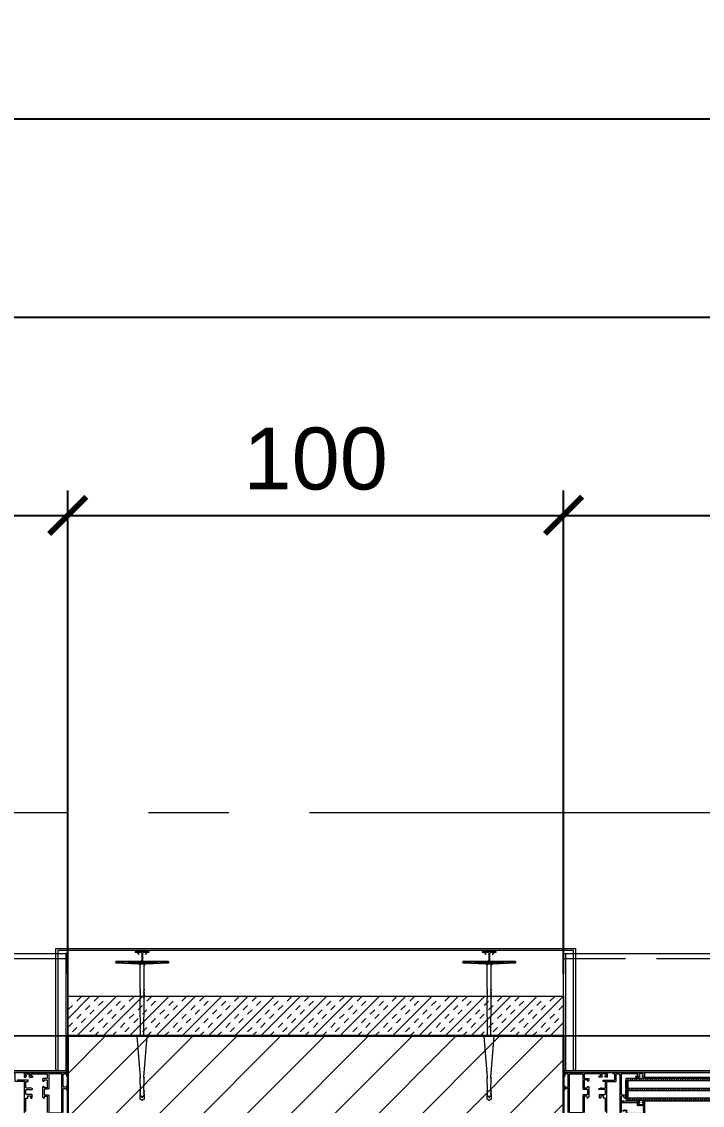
# Model space of a CAD drawing. Header units: feet. Extents: x 92587 to 97987, y -55119 to -48334.
# Drawn here: x 96334.8 to 96472.1, y -52071.4 to -51852.8 of the extents above; entities that cross this region are included whole.
import ezdxf

# ---------------------------------------------------------------- set-up
doc = ezdxf.new("R2010")
doc.units = ezdxf.units.FT
doc.header["$LTSCALE"] = 50
doc.header["$MEASUREMENT"] = 0
for name, pattern in [('AUSGEZOGEN', [0]), ('AXES', [2, 1.25, -0.25, 0.25, -0.25]), ('CACHE', [0.375, 0.25, -0.125]), ('CORNER', [20, 0, -20])]:
    doc.linetypes.add(name, pattern=pattern)
doc.layers.get('0').update_dxf_attribs({"color": 8})
for name, color, linetype in [('AXES', 10, 'AXES'), ('BORD', 5, 'Continuous'), ('COTE 50ème', 1, 'Continuous')]:
    doc.layers.add(name, color=color, linetype=linetype)
for name, color, linetype, lineweight in [('BETON CACHE', 4, 'CACHE', 5), ('CONSOLE ISOL.', 214, 'Continuous', 15), ('ISOLATION', 252, 'Continuous', 0), ('MACONNERIE COUPE', 7, 'Continuous', 30), ('MACONNERIE HACHURE', 253, 'Continuous', 13), ('WD_Corner', 154, 'Continuous', 5), ('WD_Dowel', 154, 'Continuous', 5), ('WD_Text_Legende', 154, 'AUSGEZOGEN', 5), ('WINDOWS', 21, 'Continuous', 5)]:
    doc.layers.add(name, color=color, linetype=linetype, lineweight=lineweight)
doc.layers.add('WD_Assist1', color=6, linetype='CORNER', lineweight=0, plot=False)
doc.styles.add('RS_TXT_50', font='arial.ttf', dxfattribs={"height": 12.5})
doc.dimstyles.new('RS_50CM_LINEAIRE', dxfattribs={"dimscale": 5, "dimtxt": 12.5, "dimasz": 1.5, "dimexe": 1, "dimexo": 2.5, "dimgap": 1, "dimtad": 1, "dimdec": 1, "dimrnd": 0.5, "dimdsep": 46, "dimtxsty": 'RS_TXT_50', "dimblk1": 'ARCHTICK', "dimblk2": 'ARCHTICK', "dimsah": 1, "dimcen": 2.5, "dimdle": 1, "dimclrt": 4, "dimadec": 0, "dimazin": 2, "dimtfac": 1, "dimtdec": 1, "dimtix": 1, "dimtmove": 2, "dimatfit": 3, "dimfxl": 1, "dimtolj": 1, "dimtzin": 0, "dimarcsym": 0})

# ---------------------------------------------------------------- blocks, each defined once
blk = doc.blocks.new('A$C1cd8c289')
at = {"layer": 'AXES', "lineweight": 5, "ltscale": 1.3}
blk.add_line((3195, -1150), (-1985, -1150), dxfattribs=at)
blk = doc.blocks.new('DRITARE POS 2')
at = {"layer": 'WINDOWS'}
h = blk.add_hatch(dxfattribs=at)
h.set_pattern_fill('ANSI31', color=140, scale=2.5, angle=450)
h.set_pattern_definition([(135, (-46708.9128, -43852.52553), (-0.2209708691, -0.2209708691), [])])
h.paths.add_polyline_path([(-8.71, -100.09), (-8.71, -167.42), (-8.31, -167.42), (-8.31, -100.09)])
h.paths.add_polyline_path([(-6.71, -100.09), (-6.71, -167.42), (-6.31, -167.42), (-6.31, -100.09)])
h.paths.add_polyline_path([(-4.71, -100.09), (-4.71, -167.42), (-4.31, -167.42), (-4.31, -100.09)])
at = {"layer": 'WINDOWS', "transparency": 33554559}
h = blk.add_hatch(dxfattribs=at)
h.set_pattern_fill('ANSI31', color=140, angle=450)
h.set_pattern_definition([(135, (-46708.90849, -43869.52553), (-0.08838834765, -0.08838834765), [])])
h.paths.add_polyline_path([(-6.71, -167.42), (-8.31, -167.42), (-8.31, -167.02), (-6.71, -167.02)])
h.paths.add_polyline_path([(-4.71, -167.42), (-6.31, -167.42), (-6.31, -167.02), (-4.71, -167.02)])
h.paths.add_polyline_path([(-6.71, -100.49), (-8.31, -100.49), (-8.31, -100.09), (-6.71, -100.09)])
h.paths.add_polyline_path([(-4.71, -100.49), (-6.31, -100.49), (-6.31, -100.09), (-4.71, -100.09)])
h = blk.add_hatch(dxfattribs=at)
h.set_pattern_fill('ANSI31', color=256, angle=450)
h.set_pattern_definition([(135, (-46708.71279, -43862.46996), (-0.08838834765, -0.08838834765), [])])
h.paths.add_polyline_path([(-1.72, -167.05, -0.414214), (-1.81, -167.14), (-2.28, -167.14, 0.414214), (-2.37, -167.23), (-2.37, -167.97, 1.835735), (-2.15, -167.82), (-2.15, -167.36), (-1.74, -167.36), (-1.5, -167.42), (-1.5, -163.74, 0.414214), (-1.55, -163.69), (-4.06, -163.69, 0.414214), (-4.12, -163.74), (-4.12, -163.95, 0.250765), (-4.09, -163.99), (-3.92, -164.12, 0.599022), (-3.84, -164.08), (-3.84, -163.95), (-3.46, -163.95), (-3.46, -164.81), (-3.84, -164.81), (-3.84, -164.67, 0.649779), (-3.93, -164.63), (-4.1, -164.76, 0.212283), (-4.12, -164.81), (-4.12, -165.01, 0.414214), (-4.06, -165.07), (-4.02, -165.07), (-4.02, -167.81), (-4.15, -167.81, 0.603122), (-4.23, -167.96), (-3.99, -168.31, 0.737396), (-3.82, -168.26), (-3.82, -165.07), (-3.31, -165.07, 0.414214), (-3.22, -164.97), (-3.22, -163.91), (-1.81, -163.91, -0.414214), (-1.72, -164)])
at = {"layer": 'WINDOWS', "color": 165, "linetype": 'CACHE'}
blk.add_line((-32.9, -180), (-32.9, 0), dxfattribs=at)
at = {"layer": 'WINDOWS'}
for p, q in [((-9.9, -8.75), (-9.9, -10.08)), ((-9.89, -163.72), (-9.89, -103.78)), ((-9, -163.74), (-9, -103.78)), ((-4.11, -103.78), (-4.12, -163.74)), ((-9.9, -171.27), (-9.9, -169.89))]:
    blk.add_line(p, q, dxfattribs=at)
at = {"layer": 'WINDOWS', "color": 165}
for points in [[(-9.9, 0), (-9.9, -180), (-33.9, -180), (-33.9, 0)], [(-9.9, 0), (-33.9, 0), (-33.9, -0.4), (-10.3, -0.4)], [(-10.3, -179.6), (-10.3, -0.4), (-9.9, 0), (-9.9, -180)], [(-9.9, -180), (-33.9, -180), (-33.9, -179.6), (-10.3, -179.6)]]:
    blk.add_lwpolyline(points, close=True, dxfattribs=at)
at = {"layer": 'WINDOWS'}
for points in [[(-1.87, -0.93), (-6.57, -0.93, -0.414214), (-6.67, -0.84), (-6.67, -0.37, -0.414214), (-6.57, -0.28), (-6.44, -0.28, 0.511918), (-6.39, -0.21), (-6.45, -0.04, 0.322823), (-6.5, 0), (-7.12, 0, 0.322823), (-7.17, -0.04), (-7.23, -0.21, 0.511918), (-7.17, -0.28), (-7.04, -0.28, -0.414214), (-6.95, -0.37), (-6.95, -0.84, -0.414214), (-7.04, -0.93), (-9.52, -0.93, -0.414214), (-9.62, -0.84), (-9.62, -0.37, -0.414214), (-9.52, -0.28), (-9.21, -0.28, 0.511918), (-9.15, -0.21), (-9.21, -0.04, 0.322823), (-9.26, 0), (-9.84, 0, 0.414214), (-9.9, -0.06), (-9.9, -8.75, 0.414214), (-9.84, -8.81), (-9.06, -8.81, 0.414214), (-9, -8.75), (-9, -8.51, 0.250765), (-9.03, -8.47), (-9.19, -8.35, 0.599022), (-9.28, -8.4), (-9.28, -8.51, -0.414214), (-9.34, -8.57), (-9.6, -8.57, -0.414214), (-9.65, -8.51), (-9.65, -7.73, -0.414214), (-9.6, -7.67), (-9.34, -7.67, -0.414214), (-9.28, -7.73), (-9.28, -7.8, 0.599022), (-9.19, -7.85), (-9.03, -7.74, 0.250765), (-9, -7.69), (-9, -7.16, 1), (-9.21, -7.16), (-9.21, -7.37, -0.414214), (-9.26, -7.43), (-9.56, -7.43, -0.414214), (-9.62, -7.37), (-9.62, -4.2, -0.414214), (-9.56, -4.14), (-8.83, -4.14, -0.414214), (-8.74, -4.24), (-8.74, -4.89, 0.414214), (-8.55, -5.08), (-8.3, -5.08, 0.198912), (-8.26, -5.06), (-8.2, -5, 0.198912), (-8.18, -4.96), (-8.18, -4.85, 0.414214), (-8.24, -4.8), (-8.4, -4.8, -0.414214), (-8.46, -4.74), (-8.46, -4.24, -0.414214), (-8.37, -4.14), (-6.91, -4.14, -0.414214), (-6.82, -4.24), (-6.82, -4.74, -0.414214), (-6.87, -4.8), (-7.04, -4.8, 0.414214), (-7.1, -4.85), (-7.1, -4.96, 0.198912), (-7.08, -5), (-7.02, -5.06, 0.198912), (-6.98, -5.08), (-4.97, -5.08, 0.198912), (-4.93, -5.06), (-4.78, -4.91, 0.198912), (-4.76, -4.87), (-4.76, -4.8, 0.414214), (-4.82, -4.74), (-5.01, -4.74, -0.340481), (-5.14, -4.65), (-5.14, -4.24, -0.414214), (-5.04, -4.14), (-1.87, -4.14, -0.414214)], [(-2.02, -8.44), (-4.71, -8.44, -0.414214), (-4.76, -8.38), (-4.76, -8.12, 0.414214), (-4.82, -8.06), (-5.17, -8.06, -0.414214), (-5.23, -8.01), (-5.23, -7.56, -0.414214), (-5.17, -7.5), (-4.82, -7.5, 0.414214), (-4.76, -7.45), (-4.76, -7.32, 0.414214), (-4.86, -7.22), (-5.42, -7.22, 0.414214), (-5.51, -7.32), (-5.51, -8.34, -0.414214), (-5.6, -8.44), (-6.39, -8.44, -0.414214), (-6.48, -8.34), (-6.48, -7.22, 0.809546), (-6.66, -7.19), (-6.85, -7.61, 0.543142), (-6.8, -7.69, -0.414214), (-6.74, -7.75), (-6.74, -8.34, -0.414214), (-6.84, -8.44), (-8.07, -8.44, -0.414214), (-8.12, -8.38), (-8.12, -8.03, 0.414214), (-8.18, -7.97), (-8.35, -7.97, 0.414214), (-8.4, -8.03), (-8.4, -10.25, -0.414214)], [(-2.02, -171.56), (-4.71, -171.56, 0.414214), (-4.76, -171.62), (-4.76, -171.88, -0.414214), (-4.82, -171.94), (-5.17, -171.94, 0.414214), (-5.23, -171.99), (-5.23, -172.44, 0.414214), (-5.17, -172.5), (-4.82, -172.5, -0.414214), (-4.76, -172.55), (-4.76, -172.68, -0.414214), (-4.86, -172.78), (-5.42, -172.78, -0.414214), (-5.51, -172.68), (-5.51, -171.66, 0.414214), (-5.6, -171.56), (-6.39, -171.56, 0.414214), (-6.48, -171.66), (-6.48, -172.78, -0.809546), (-6.66, -172.81), (-6.85, -172.39, -0.543142), (-6.8, -172.31, 0.414214), (-6.74, -172.25), (-6.74, -171.66, 0.414214), (-6.84, -171.56), (-8.07, -171.56, 0.414214), (-8.12, -171.62), (-8.12, -171.97, -0.414214), (-8.18, -172.03), (-8.35, -172.03, -0.414214), (-8.4, -171.97), (-8.4, -169.75, 0.414214), (-8.5, -169.66), (-9.56, -169.66, 0.414214), (-9.62, -169.71), (-9.62, -169.92, -0.414214), (-9.67, -169.98), (-9.84, -169.98, -0.414214), (-9.9, -169.92), (-9.9, -163.74, -0.414214), (-9.84, -163.69), (-9.06, -163.69, -0.414214), (-9, -163.74), (-9, -163.95, -0.250765), (-9.03, -163.99), (-9.19, -164.12, -0.599022), (-9.28, -164.08), (-9.28, -163.98, 0.414214), (-9.34, -163.93), (-9.6, -163.93, 0.414214), (-9.65, -163.98), (-9.65, -164.77, 0.414214), (-9.6, -164.82), (-9.34, -164.82, 0.414214), (-9.28, -164.77), (-9.28, -164.67, -0.599022), (-9.19, -164.63), (-9.03, -164.76, -0.250765), (-9, -164.81), (-9, -165.38, -0.414214), (-9.06, -165.44), (-9.15, -165.44, -0.414214), (-9.21, -165.38), (-9.21, -165.12, 0.414214), (-9.26, -165.07), (-9.56, -165.07, 0.414214), (-9.62, -165.12), (-9.62, -168.3, 0.414214), (-9.56, -168.35), (-5.47, -168.35, 0.414214), (-5.42, -168.3), (-5.42, -167.47, -0.414214), (-5.36, -167.42), (-4.97, -167.42, -0.198912), (-4.93, -167.44), (-4.78, -167.59, -0.198912), (-4.76, -167.63), (-4.76, -167.7, -0.414214), (-4.82, -167.75), (-5.04, -167.75, 0.414214), (-5.14, -167.85), (-5.14, -168.26, 0.414214), (-5.04, -168.35), (-1.87, -168.35, 0.414214)], [(-3.22, -164.97, -0.414214), (-3.31, -165.07), (-3.76, -165.07, 0.414214), (-3.82, -165.12), (-3.82, -168.26, -0.737396), (-3.99, -168.31), (-4.23, -167.96, -0.603122), (-4.15, -167.81), (-4.08, -167.81, 0.414214), (-4.02, -167.75), (-4.02, -165.07), (-4.06, -165.07, -0.414214), (-4.12, -165.01), (-4.12, -164.81, -0.250765), (-4.09, -164.76), (-3.92, -164.63, -0.599022), (-3.84, -164.67), (-3.84, -164.75, 0.414214), (-3.78, -164.81), (-3.52, -164.81, 0.414214), (-3.46, -164.75), (-3.46, -164, 0.414214), (-3.52, -163.95), (-3.78, -163.95, 0.414214), (-3.84, -164), (-3.84, -164.08, -0.599022), (-3.92, -164.12), (-4.09, -163.99, -0.250765), (-4.12, -163.95), (-4.12, -163.74, -0.414214), (-4.06, -163.69), (-1.55, -163.69, -0.414214)], [(-1.87, -179.07), (-6.57, -179.07, 0.414214), (-6.67, -179.16), (-6.67, -179.63, 0.414214), (-6.57, -179.72), (-6.44, -179.72, -0.511918), (-6.39, -179.79), (-6.45, -179.96, -0.322823), (-6.5, -180), (-7.12, -180, -0.322823), (-7.17, -179.96), (-7.23, -179.79, -0.511918), (-7.17, -179.72), (-7.04, -179.72, 0.414214), (-6.95, -179.63), (-6.95, -179.16, 0.414214), (-7.04, -179.07), (-9.52, -179.07, 0.414214), (-9.62, -179.16), (-9.62, -179.63, 0.414214), (-9.52, -179.72), (-9.21, -179.72, -0.511918), (-9.15, -179.79), (-9.21, -179.96, -0.322823), (-9.26, -180), (-9.84, -180, -0.414214), (-9.9, -179.94), (-9.9, -171.25, -0.414214), (-9.84, -171.19), (-9.06, -171.19, -0.414214), (-9, -171.25), (-9, -171.49, -0.250765), (-9.03, -171.53), (-9.19, -171.65, -0.599022), (-9.28, -171.6), (-9.28, -171.49, 0.414214), (-9.34, -171.43), (-9.6, -171.43, 0.414214), (-9.65, -171.49), (-9.65, -172.27, 0.414214), (-9.6, -172.33), (-9.34, -172.33, 0.414214), (-9.28, -172.27), (-9.28, -172.2, -0.599022), (-9.19, -172.15), (-9.03, -172.26, -0.250765), (-9, -172.31), (-9, -172.84, -1), (-9.21, -172.84), (-9.21, -172.63, 0.414214), (-9.26, -172.57), (-9.56, -172.57, 0.414214), (-9.62, -172.63), (-9.62, -175.8, 0.414214), (-9.56, -175.86), (-8.83, -175.86, 0.414214), (-8.74, -175.76), (-8.74, -175.11, -0.414214), (-8.55, -174.92), (-8.3, -174.92, -0.198912), (-8.26, -174.94), (-8.2, -175, -0.198912), (-8.18, -175.04), (-8.18, -175.15, -0.414214), (-8.24, -175.2), (-8.4, -175.2, 0.414214), (-8.46, -175.26), (-8.46, -175.76, 0.414214), (-8.37, -175.86), (-6.91, -175.86, 0.414214), (-6.82, -175.76), (-6.82, -175.26, 0.414214), (-6.87, -175.2), (-7.04, -175.2, -0.414214), (-7.1, -175.15), (-7.1, -175.04, -0.198912), (-7.08, -175), (-7.02, -174.94, -0.198912), (-6.98, -174.92), (-4.97, -174.92, -0.198912), (-4.93, -174.94), (-4.78, -175.09, -0.198912), (-4.76, -175.13), (-4.76, -175.2, -0.414214), (-4.82, -175.26), (-5.01, -175.26, 0.340481), (-5.14, -175.35), (-5.14, -175.76, 0.414214), (-5.04, -175.86), (-1.87, -175.86, 0.414214)]]:
    blk.add_lwpolyline(points, format="xyb", dxfattribs=at)
for points in [[(-9.9, -180), (-9.9, 0), (0, 0), (0, -180)], [(-1.78, -1.27), (-1.83, -1.21), (-9.56, -1.21), (-9.62, -1.27), (-9.62, -3.81), (-9.56, -3.86), (-6.63, -3.86), (-6.54, -3.96), (-6.54, -4.7), (-6.44, -4.8), (-5.51, -4.8), (-5.42, -4.7), (-5.42, -3.96), (-5.32, -3.86), (-1.83, -3.86), (-1.78, -3.81)], [(-1.78, -178.73), (-1.83, -178.79), (-9.56, -178.79), (-9.62, -178.73), (-9.62, -176.19), (-9.56, -176.14), (-6.63, -176.14), (-6.54, -176.04), (-6.54, -175.3), (-6.44, -175.2), (-5.51, -175.2), (-5.42, -175.3), (-5.42, -176.04), (-5.32, -176.14), (-1.83, -176.14), (-1.78, -176.19)]]:
    blk.add_lwpolyline(points, close=True, dxfattribs=at)
for points in [[(-1.5, -12.21, 0.414214), (-1.4, -12.3), (-1.18, -12.3), (-1.18, -12.3, 0.414214), (-0.28, -11.37), (-0.28, -8.77, 0.414214), (-0.34, -8.72), (-8.07, -8.72, 0.414214), (-8.12, -8.77), (-8.12, -10.53, -0.414214), (-8.22, -10.62), (-9.52, -10.62, 0.414214), (-9.62, -10.71), (-9.62, -11.27, 0.414214), (-9.52, -11.37), (-1.59, -11.37, -0.414214), (-1.5, -11.46)], [(-1.5, -167.79, -0.414214), (-1.4, -167.7), (-1.18, -167.7), (-1.18, -167.7, -0.414214), (-0.28, -168.63), (-0.28, -171.23, -0.414214), (-0.34, -171.28), (-8.07, -171.28, -0.414214), (-8.12, -171.23), (-8.12, -169.47, 0.414214), (-8.22, -169.38), (-9.52, -169.38, -0.414214), (-9.62, -169.29), (-9.62, -168.73, -0.414214), (-9.52, -168.63), (-1.59, -168.63, 0.414214), (-1.5, -168.54)]]:
    blk.add_lwpolyline(points, format="xyb", close=True, dxfattribs=at)
at = {"layer": 'WINDOWS', "color": 140}
for points in [[(-8.71, -100.09), (-8.71, -167.42), (-8.31, -167.42), (-8.31, -100.09)], [(-6.71, -100.09), (-6.71, -167.42), (-6.31, -167.42), (-6.31, -100.09)], [(-4.71, -100.09), (-4.71, -167.42), (-4.31, -167.42), (-4.31, -100.09)], [(-6.71, -167.42), (-8.31, -167.42), (-8.31, -167.02), (-6.71, -167.02)], [(-4.71, -167.42), (-6.31, -167.42), (-6.31, -167.02), (-4.71, -167.02)]]:
    blk.add_lwpolyline(points, close=True, dxfattribs=at)
blk = doc.blocks.new('ankeri')
at = {"layer": 'WD_Assist1'}
for p, q in [((-2.32, 5.2), (-2.54, 0.59)), ((-2.22, 5.3), (-2.32, 5.2)), ((-2, 5.3), (-2.22, 5.3)), ((-2, -5.3), (-2, 5.3)), ((-29.75, 0.39), (-30, 0)), ((-30, 0), (-29.75, -0.39)), ((-2.76, 0.39), (-29.75, 0.39)), ((-2.54, 0.59), (-2.76, 0.39)), ((-29.75, -0.39), (-2.76, -0.39)), ((-2.76, -0.39), (-2.54, -0.59)), ((-2.54, -0.59), (-2.32, -5.2)), ((-2.32, -5.2), (-2.22, -5.3)), ((-2.22, -5.3), (-2, -5.3))]:
    blk.add_line(p, q, dxfattribs=at)
at = {"layer": 'WD_Corner', "lineweight": 5}
blk.add_lwpolyline([(-2, 0.1), (-1.85, 0.1, -1), (-1.75, 0.1), (-0.25, 0.1, 0.185242), (-0.1, 0.55), (-0.1, 0.72), (-0.15, 0.73), (-0.15, 0.74), (-0.1, 0.75), (-0.1, 0.85), (-0.3, 0.85), (-0.3, 0.8), (-0.32, 0.8), (-0.33, 0.85), (-0.38, 0.85), (-0.5, 0.73), (-0.47, 0.68), (-0.48, 0.68), (-0.53, 0.7), (-0.54, 0.69), (-0.51, 0.65), (-0.54, 0.62), (-0.61, 0.69), (-0.4, 0.9), (-0.1, 0.9), (-0.1, 1.4), (0, 1.4), (0.05, 1.2), (0, 1.2), (0.05, 1.1), (0, 1.1), (0.25, 1), (0, 1), (0, -1), (0.25, -1), (0, -1.1), (0.05, -1.1), (0, -1.2), (0.05, -1.2), (0, -1.4), (-0.1, -1.4), (-0.1, -0.9), (-0.4, -0.9), (-0.61, -0.69), (-0.54, -0.62), (-0.51, -0.65), (-0.54, -0.69), (-0.53, -0.7), (-0.48, -0.68), (-0.47, -0.68), (-0.5, -0.73), (-0.38, -0.85), (-0.33, -0.85), (-0.32, -0.8), (-0.3, -0.8), (-0.3, -0.85), (-0.1, -0.85), (-0.1, -0.75), (-0.15, -0.74), (-0.15, -0.73), (-0.1, -0.72), (-0.1, -0.55, 0.185242), (-0.25, -0.1), (-1.75, -0.1, -1), (-1.85, -0.1), (-2, -0.1)], format="xyb", close=True, dxfattribs=at)
at = {"layer": 'WD_Dowel'}
for p, q in [((-2.32, 5.2), (-2.54, 0.74)), ((-2, 5.3), (-2.22, 5.3)), ((-2.11, 5.3), (-2.11, -5.3)), ((-2, 5.3), (-2, -5.3)), ((-2.11, 2.94), (-2.32, 2.94)), ((-2.32, 2.94), (-2.32, 0.74)), ((-29.75, 0.39), (-30, 0)), ((-30, 0), (-29.75, -0.39)), ((-28.88, 0.39), (-29.75, 0.39)), ((-29.47, 0.05), (-29.25, 0.09)), ((-29.47, 0.05), (-29.47, -0.05)), ((-29.25, 0.29), (-29.04, 0.37)), ((-29.25, 0.29), (-29.25, -0.29)), ((-28.88, 0.39), (-29.04, 0.34)), ((-29.04, 0.34), (-29.04, 0.37)), ((-28.82, 0.39), (-28.88, 0.39)), ((-28.82, 0.39), (-28.82, 0.34)), ((-28.82, 0.34), (-28.66, 0.39)), ((-28.61, 0.39), (-28.66, 0.39)), ((-28.61, 0.39), (-28.66, 0.39)), ((-28.61, 0.39), (-28.61, 0.34)), ((-28.61, 0.34), (-28.44, 0.39)), ((-28.39, 0.39), (-28.44, 0.39)), ((-28.39, 0.39), (-28.39, 0.34)), ((-28.39, 0.34), (-28.23, 0.39)), ((-28.17, 0.39), (-28.23, 0.39)), ((-28.17, 0.39), (-28.17, 0.34)), ((-28.17, 0.34), (-28.01, 0.39)), ((-27.96, 0.39), (-28.01, 0.39)), ((-27.96, 0.39), (-27.96, 0.34)), ((-27.96, 0.34), (-25.61, 0.39)), ((-25.56, 0.39), (-25.61, 0.39)), ((-25.56, 0.39), (-25.56, 0.34)), ((-25.56, 0.34), (-25.4, 0.39)), ((-25.34, 0.39), (-25.4, 0.39)), ((-25.34, 0.34), (-17.05, 0.99)), ((-25.34, 0.39), (-25.34, 0.34)), ((-17, 0.99), (-17.05, 0.99)), ((-17, 0.99), (-17, 0.34)), ((-17, 0.34), (-9.36, 0.39)), ((-9.3, 0.39), (-9.36, 0.39)), ((-9.3, 0.39), (-9.3, 0.34)), ((-9.3, 0.34), (-9.14, 0.39)), ((-9.09, 0.39), (-9.14, 0.39)), ((-9.09, 0.39), (-9.09, 0.34)), ((-9.09, 0.34), (-8.93, 0.39)), ((-8.87, 0.39), (-8.93, 0.39)), ((-8.87, 0.39), (-8.87, 0.34)), ((-8.87, 0.34), (-8.71, 0.39)), ((-8.66, 0.39), (-8.71, 0.39)), ((-8.66, 0.39), (-8.66, 0.34)), ((-8.66, 0.34), (-8.5, 0.39)), ((-8.44, 0.39), (-8.5, 0.39)), ((-8.44, 0.39), (-8.44, 0.34)), ((-8.44, 0.34), (-8.28, 0.39)), ((-8.23, 0.39), (-8.28, 0.39)), ((-8.23, 0.39), (-8.23, 0.34)), ((-8.23, 0.34), (-8.06, 0.39)), ((-8.01, 0.39), (-8.06, 0.39)), ((-8.01, 0.39), (-8.01, 0.34)), ((-8.01, 0.34), (-7.85, 0.39)), ((-7.79, 0.39), (-7.85, 0.39)), ((-7.79, 0.39), (-7.79, 0.34)), ((-7.79, 0.34), (-7.63, 0.39)), ((-7.58, 0.39), (-7.63, 0.39)), ((-7.58, 0.39), (-7.58, 0.34)), ((-7.58, 0.34), (-7.42, 0.39)), ((-7.42, 0.39), (-2.76, 0.39)), ((-2.54, 0.74), (-2.54, -0.74)), ((-2.54, 0.74), (-2.11, 0.74)), ((-2.11, 0.1), (-2.54, 0.1)), ((-2.32, 0.1), (-2.32, 0.74)), ((-29.75, -0.39), (-28.88, -0.39)), ((-29.25, -0.1), (-29.47, -0.05)), ((-29.25, -0.29), (-29.04, -0.37)), ((-29.04, -0.37), (-29.04, -0.34)), ((-29.04, -0.34), (-28.88, -0.39)), ((-28.82, -0.39), (-28.88, -0.39)), ((-28.82, -0.39), (-28.82, -0.34)), ((-28.82, -0.34), (-28.66, -0.39)), ((-28.61, -0.39), (-28.66, -0.39)), ((-28.61, -0.39), (-28.61, -0.34)), ((-28.61, -0.34), (-28.44, -0.39)), ((-28.39, -0.39), (-28.44, -0.39)), ((-28.39, -0.39), (-28.39, -0.34)), ((-28.39, -0.34), (-28.23, -0.39)), ((-28.17, -0.39), (-28.23, -0.39)), ((-28.17, -0.39), (-28.17, -0.34)), ((-28.17, -0.34), (-28.01, -0.39)), ((-27.96, -0.39), (-28.01, -0.39)), ((-27.96, -0.39), (-27.96, -0.34)), ((-27.96, -0.34), (-25.61, -0.39)), ((-25.56, -0.39), (-25.61, -0.39)), ((-25.56, -0.39), (-25.56, -0.34)), ((-25.56, -0.34), (-25.4, -0.39)), ((-25.34, -0.39), (-25.4, -0.39)), ((-25.34, -0.39), (-25.34, -0.34)), ((-25.34, -0.34), (-17.05, -0.99)), ((-17, -0.99), (-17.05, -0.99)), ((-17, -0.99), (-17, -0.34)), ((-17, -0.34), (-9.36, -0.39)), ((-9.3, -0.39), (-9.36, -0.39)), ((-9.3, -0.39), (-9.3, -0.34)), ((-9.3, -0.34), (-9.14, -0.39)), ((-9.09, -0.39), (-9.14, -0.39)), ((-9.09, -0.39), (-9.09, -0.34)), ((-9.09, -0.34), (-8.93, -0.39)), ((-8.87, -0.39), (-8.93, -0.39)), ((-8.87, -0.39), (-8.87, -0.34)), ((-8.87, -0.34), (-8.71, -0.39)), ((-8.66, -0.39), (-8.71, -0.39)), ((-8.66, -0.39), (-8.66, -0.34)), ((-8.66, -0.34), (-8.5, -0.39)), ((-8.44, -0.39), (-8.5, -0.39)), ((-8.44, -0.39), (-8.44, -0.34)), ((-8.44, -0.34), (-8.28, -0.39)), ((-8.23, -0.39), (-8.28, -0.39)), ((-8.23, -0.39), (-8.23, -0.34)), ((-8.23, -0.34), (-8.06, -0.39)), ((-8.01, -0.39), (-8.06, -0.39)), ((-8.01, -0.39), (-8.01, -0.34)), ((-8.01, -0.34), (-7.85, -0.39)), ((-7.79, -0.39), (-7.85, -0.39)), ((-7.79, -0.39), (-7.79, -0.34)), ((-7.79, -0.34), (-7.63, -0.39)), ((-7.58, -0.39), (-7.63, -0.39)), ((-7.58, -0.39), (-7.58, -0.34)), ((-7.58, -0.34), (-7.42, -0.39)), ((-7.42, -0.39), (-2.76, -0.39)), ((-2.11, -0.1), (-2.54, -0.1)), ((-2.54, -0.74), (-2.11, -0.74)), ((-2.54, -0.74), (-2.32, -5.2)), ((-2.32, -0.74), (-2.32, -0.1)), ((-2.22, -2.94), (-2.32, -0.74)), ((-2.11, -2.94), (-2.22, -2.94)), ((-2, -5.3), (-2.22, -5.3))]:
    blk.add_line(p, q, dxfattribs=at)
for centre, major_axis, start_param, end_param in [((-2.22, 5.2), (0.108, 0), 1.570796, 3.141593), ((-2.76, 0.59), (0.216, 0), -1.570795, 0), ((-2.76, -0.59), (-0.216, 0), 3.141593, 4.712389), ((-2.22, -5.2), (0.108, 0), 3.141593, 4.712389)]:
    blk.add_ellipse(centre, major_axis=major_axis, ratio=0.909091, start_param=start_param, end_param=end_param, dxfattribs=at)
blk = doc.blocks.new('_ArchTick')
at = {"color": 0, "linetype": 'ByBlock', "const_width": 0.15}
blk.add_lwpolyline([(-0.5, -0.5), (0.5, 0.5)], dxfattribs=at)
blk = doc.blocks.new('*D1712')
at = {"layer": 'COTE 50ème', "color": 0, "lineweight": -2, "ltscale": 0.5, "transparency": 16777216}
for p, q in [((96164.11, -52044.86), (96164.11, -51947.36)), ((96344.11, -52044.86), (96344.11, -51947.36)), ((96159.11, -51952.36), (96349.11, -51952.36))]:
    blk.add_line(p, q, dxfattribs=at)
at = {"layer": 'Defpoints', "color": 0, "ltscale": 0.5, "transparency": 16777216}
for p in [(96344.11, -51952.36), (96164.11, -52057.36), (96344.11, -52057.36)]:
    blk.add_point(p, dxfattribs=at)
at = {"layer": 'COTE 50ème', "color": 0, "lineweight": -2, "ltscale": 0.5, "transparency": 16777216, "xscale": 7.5, "yscale": 7.5, "zscale": 7.5, "rotation": 180}
blk.add_blockref('_ArchTick', (96164.11, -51952.36), dxfattribs=at)
at = {"layer": 'COTE 50ème', "color": 0, "lineweight": -2, "ltscale": 0.5, "transparency": 16777216, "xscale": 7.5, "yscale": 7.5, "zscale": 7.5}
blk.add_blockref('_ArchTick', (96344.11, -51952.36), dxfattribs=at)
at = {"layer": 'COTE 50ème', "color": 4, "lineweight": 5, "ltscale": 0.5, "transparency": 16777216, "char_height": 12.5, "attachment_point": 5, "style": 'RS_TXT_50'}
for s, insert in [('\\A1;180', (96254.11, -51940.98)), ('\\A1;240', (96254.11, -51963.74))]:
    blk.add_mtext(s, dxfattribs=dict(at, insert=insert))
blk = doc.blocks.new('*D1713')
at = {"layer": 'COTE 50ème', "color": 0, "lineweight": -2, "ltscale": 0.5, "transparency": 16777216}
for p, q in [((96344.11, -52044.86), (96344.11, -51947.36)), ((96444.11, -52044.86), (96444.11, -51947.36)), ((96339.11, -51952.36), (96449.11, -51952.36))]:
    blk.add_line(p, q, dxfattribs=at)
at = {"layer": 'Defpoints', "color": 0, "ltscale": 0.5, "transparency": 16777216}
for p in [(96444.11, -51952.36), (96344.11, -52057.36), (96444.11, -52057.36)]:
    blk.add_point(p, dxfattribs=at)
at = {"layer": 'COTE 50ème', "color": 0, "lineweight": -2, "ltscale": 0.5, "transparency": 16777216, "xscale": 7.5, "yscale": 7.5, "zscale": 7.5, "rotation": 180}
blk.add_blockref('_ArchTick', (96344.11, -51952.36), dxfattribs=at)
at = {"layer": 'COTE 50ème', "color": 0, "lineweight": -2, "ltscale": 0.5, "transparency": 16777216, "xscale": 7.5, "yscale": 7.5, "zscale": 7.5}
blk.add_blockref('_ArchTick', (96444.11, -51952.36), dxfattribs=at)
at = {"layer": 'COTE 50ème', "color": 4, "lineweight": 5, "ltscale": 0.5, "transparency": 16777216, "insert": (96394.11, -51940.98), "char_height": 12.5, "attachment_point": 5, "style": 'RS_TXT_50'}
blk.add_mtext('\\A1;100', dxfattribs=at)
blk = doc.blocks.new('*D1714')
at = {"layer": 'COTE 50ème', "color": 0, "lineweight": -2, "ltscale": 0.5, "transparency": 16777216}
for p, q in [((96444.11, -52044.86), (96444.11, -51947.36)), ((96624.11, -52044.86), (96624.11, -51947.36)), ((96439.11, -51952.36), (96629.11, -51952.36))]:
    blk.add_line(p, q, dxfattribs=at)
at = {"layer": 'Defpoints', "color": 0, "ltscale": 0.5, "transparency": 16777216}
for p in [(96624.11, -51952.36), (96444.11, -52057.36), (96624.11, -52057.36)]:
    blk.add_point(p, dxfattribs=at)
at = {"layer": 'COTE 50ème', "color": 0, "lineweight": -2, "ltscale": 0.5, "transparency": 16777216, "xscale": 7.5, "yscale": 7.5, "zscale": 7.5, "rotation": 180}
blk.add_blockref('_ArchTick', (96444.11, -51952.36), dxfattribs=at)
at = {"layer": 'COTE 50ème', "color": 0, "lineweight": -2, "ltscale": 0.5, "transparency": 16777216, "xscale": 7.5, "yscale": 7.5, "zscale": 7.5}
blk.add_blockref('_ArchTick', (96624.11, -51952.36), dxfattribs=at)
at = {"layer": 'COTE 50ème', "color": 4, "lineweight": 5, "ltscale": 0.5, "transparency": 16777216, "char_height": 12.5, "attachment_point": 5, "style": 'RS_TXT_50'}
for s, insert in [('\\A1;180', (96534.11, -51940.98)), ('\\A1;240', (96534.11, -51963.74))]:
    blk.add_mtext(s, dxfattribs=dict(at, insert=insert))
blk = doc.blocks.new('*D1717')
at = {"layer": 'COTE 50ème', "color": 0, "lineweight": -2, "ltscale": 0.5, "transparency": 16777216}
for p, q in [((94614.11, -52044.86), (94614.11, -51907.36)), ((96814.11, -52044.86), (96814.11, -51907.36)), ((94609.11, -51912.36), (96819.11, -51912.36))]:
    blk.add_line(p, q, dxfattribs=at)
at = {"layer": 'Defpoints', "color": 0, "ltscale": 0.5, "transparency": 16777216}
for p in [(96814.11, -51912.36), (94614.11, -52057.36), (96814.11, -52057.36)]:
    blk.add_point(p, dxfattribs=at)
at = {"layer": 'COTE 50ème', "color": 0, "lineweight": -2, "ltscale": 0.5, "transparency": 16777216, "xscale": 7.5, "yscale": 7.5, "zscale": 7.5, "rotation": 180}
blk.add_blockref('_ArchTick', (94614.11, -51912.36), dxfattribs=at)
at = {"layer": 'COTE 50ème', "color": 0, "lineweight": -2, "ltscale": 0.5, "transparency": 16777216, "xscale": 7.5, "yscale": 7.5, "zscale": 7.5}
blk.add_blockref('_ArchTick', (96814.11, -51912.36), dxfattribs=at)
at = {"layer": 'COTE 50ème', "color": 4, "lineweight": 5, "ltscale": 0.5, "transparency": 16777216, "insert": (95714.11, -51900.98), "char_height": 12.5, "attachment_point": 5, "style": 'RS_TXT_50'}
blk.add_mtext('\\A1;2200', dxfattribs=at)
blk = doc.blocks.new('*D1719')
at = {"layer": 'COTE 50ème', "color": 0, "lineweight": -2, "ltscale": 0.5, "transparency": 16777216}
for p, q in [((94514.11, -52109.86), (94514.11, -51867.36)), ((96914.11, -52109.86), (96914.11, -51867.36)), ((94509.11, -51872.36), (96919.11, -51872.36))]:
    blk.add_line(p, q, dxfattribs=at)
at = {"layer": 'Defpoints', "color": 0, "ltscale": 0.5, "transparency": 16777216}
for p in [(96914.11, -51872.36), (94514.11, -52122.36), (96914.11, -52122.36)]:
    blk.add_point(p, dxfattribs=at)
at = {"layer": 'COTE 50ème', "color": 0, "lineweight": -2, "ltscale": 0.5, "transparency": 16777216, "xscale": 7.5, "yscale": 7.5, "zscale": 7.5, "rotation": 180}
blk.add_blockref('_ArchTick', (94514.11, -51872.36), dxfattribs=at)
at = {"layer": 'COTE 50ème', "color": 0, "lineweight": -2, "ltscale": 0.5, "transparency": 16777216, "xscale": 7.5, "yscale": 7.5, "zscale": 7.5}
blk.add_blockref('_ArchTick', (96914.11, -51872.36), dxfattribs=at)
at = {"layer": 'COTE 50ème', "color": 4, "lineweight": 5, "ltscale": 0.5, "transparency": 16777216, "insert": (95714.11, -51860.98), "char_height": 12.5, "attachment_point": 5, "style": 'RS_TXT_50'}
blk.add_mtext('\\A1;2400', dxfattribs=at)

msp = doc.modelspace()

# ---------------------------------------------------------------- hatches: boundary and pattern name
at = {"layer": 'ISOLATION', "transparency": 33554687}
h = msp.add_hatch(dxfattribs=at)
h.set_pattern_fill('INSUL', color=256, scale=10, angle=45)
h.set_pattern_definition([(45, (95325.019, -52616.9036), (-2.65165, 2.65165), []), (45, (95324.1353, -52616.0197), (-2.65165, 2.65165), [1.25, -1.25]), (45, (95323.2514, -52615.136), (-2.65165, 2.65165), [1.25, -1.25])])
h.paths.add_polyline_path([(96344.11, -52049.36), (96444.11, -52049.36), (96444.11, -52057.36), (96344.11, -52057.36)])
at = {"layer": 'MACONNERIE HACHURE'}
h = msp.add_hatch(dxfattribs=at)
h.set_pattern_fill('ANSI31', color=256, scale=50, style=0)
h.set_pattern_definition([(45, (845.911, 6550.742), (-4.41941738, 4.41941738), [])])
h.paths.add_polyline_path([(96464.11, -53567.36), (96464.11, -53736.36), (96392.11, -53736.36), (96392.11, -53757.36), (96414.11, -53757.36), (96414.11, -53762.36), (96234.11, -53762.36), (96234.11, -53750.36), (96284.11, -53750.36), (96284.11, -53577.36), (96306.11, -53577.36), (96306.11, -53589.36), (96296.11, -53589.36), (96296.11, -53750.36), (96387.11, -53750.36), (96387.11, -53731.36), (96444.11, -53731.36), (96444.11, -53589.36), (96388.11, -53589.36), (96388.11, -53577.36), (96452.11, -53577.36), (96452.11, -53567.36)])
h.paths.add_polyline_path([(95894.28, -52902.36), (95944.11, -52902.36), (95944.11, -52942.36), (95894.28, -52942.36)])
h.paths.add_polyline_path([(95734.11, -52902.36), (95774.11, -52902.36), (95774.11, -52942.36), (95734.11, -52942.36)])
h.paths.add_polyline_path([(95874.11, -52547.36), (95964.11, -52547.36), (95964.11, -52607.36), (96117.11, -52607.36), (96117.11, -52547.36), (96129.11, -52547.36), (96129.11, -52667.36), (96109.11, -52667.36), (96109.11, -52632.36), (95944.11, -52632.36), (95944.11, -52583.36), (95874.11, -52583.36), (95874.11, -52632.36), (95839.11, -52632.36), (95839.11, -52612.36), (95849.11, -52612.36), (95849.11, -52562.36), (95874.11, -52562.36), (95874.11, -52578.36), (95944.11, -52578.36), (95944.11, -52552.36), (95874.11, -52552.36)])
h.paths.add_polyline_path([(96444.11, -54162.36), (96344.11, -54162.36), (96344.11, -54187.36), (96444.11, -54187.36)])
h.paths.add_polyline_path([(96679.11, -52154.25), (96704.11, -52154.25), (96704.11, -52107.36), (96679.11, -52107.36)])
h.paths.add_polyline_path([(96679.11, -54052.36), (96704.11, -54052.36), (96704.11, -54072.36), (96679.11, -54072.36)])
h.paths.add_polyline_path([(95996.61, -52902.36), (95979.11, -52902.36), (95979.11, -52922.36), (95996.61, -52922.36)])
h.paths.add_polyline_path([(96319.11, -52789.36), (96329.11, -52789.36), (96329.11, -52777.36), (96289.11, -52777.36), (96289.11, -52789.36), (96299.11, -52789.36), (96299.11, -53107.36), (96129.11, -53107.36), (96129.11, -52789.36), (96207.12, -52789.36), (96207.12, -52777.36), (96129.11, -52777.36), (96129.11, -52767.36), (96109.11, -52767.36), (96109.11, -52902.36), (96096.61, -52902.36), (96096.61, -52922.36), (96109.11, -52922.36), (96109.11, -53137.36), (96130.11, -53137.36), (96130.11, -53467.36), (96228.12, -53467.36), (96228.12, -53455.36), (96150.11, -53455.36), (96150.11, -53137.36), (96320.11, -53137.36), (96320.11, -53455.36), (96310.11, -53455.36), (96310.11, -53467.36), (96350.11, -53467.36), (96350.11, -53455.36), (96340.11, -53455.36), (96340.11, -53137.36), (96679.11, -53137.36), (96679.11, -53182.36), (96704.11, -53182.36), (96704.11, -53132.36), (96814.11, -53132.36), (96814.11, -53112.36), (96704.11, -53112.36), (96704.11, -53062.36), (96679.11, -53062.36), (96679.11, -53107.36), (96319.11, -53107.36)])
h.paths.add_polyline_path([(96487.11, -53762.36), (96487.11, -53742.36), (96789.11, -53742.36), (96789.11, -53677.36), (96814.11, -53677.36), (96814.11, -53767.36), (96704.11, -53767.36), (96704.11, -53782.36), (96679.11, -53782.36), (96679.11, -53762.36)])
h.paths.add_polyline_path([(96044.11, -53859.36), (96019.11, -53859.36), (96019.11, -53581.36), (95967.11, -53581.36), (95967.11, -53559.36), (95979.11, -53559.36), (95979.11, -53569.36), (96104.11, -53569.36), (96104.11, -53581.36), (96044.11, -53581.36)])
h.paths.add_polyline_path([(96019.11, -53932.36), (96019.11, -53952.36), (95969.11, -53952.36), (95969.11, -54072.36), (95944.11, -54072.36), (95944.11, -53957.36), (95926.61, -53957.36), (95926.61, -53932.36)])
h.paths.add_polyline_path([(96679.11, -54122.36), (96679.11, -54162.36), (96624.11, -54162.36), (96624.11, -54187.36), (96704.11, -54187.36), (96704.11, -54122.36)])
h.paths.add_polyline_path([(96104.11, -54162.36), (96164.11, -54162.36), (96164.11, -54187.36), (96079.11, -54187.36), (96079.11, -54122.36), (96079.11, -54122.36), (96079.11, -54072.36), (96104.11, -54072.36)])
h.paths.add_polyline_path([(96679.11, -52482.36), (96679.11, -52424.25), (96704.11, -52424.25), (96704.11, -52477.36), (96814.11, -52477.36), (96814.11, -52567.36), (96789.11, -52567.36), (96789.11, -52502.36), (96456.11, -52502.36), (96456.11, -52675.36), (96444.11, -52675.36), (96444.11, -52667.36), (96388.11, -52667.36), (96388.11, -52655.36), (96444.11, -52655.36), (96444.11, -52507.36), (96296.11, -52507.36), (96296.11, -52655.36), (96306.11, -52655.36), (96306.11, -52667.36), (96284.11, -52667.36), (96284.11, -52494.36), (96234.24, -52494.36), (96234.24, -52482.36)])
h.paths.add_polyline_path([(96444.11, -52809.36), (96444.11, -52789.36), (96421.11, -52789.36), (96421.11, -52777.36), (96444.11, -52777.36), (96444.11, -52767.36), (96456.11, -52767.36), (96456.11, -52797.36), (96679.11, -52797.36), (96679.11, -52809.36)], flags=17)
h.paths.add_polyline_path([(96464.11, -53447.36), (96679.11, -53447.36), (96679.11, -53435.36), (96452.11, -53435.36), (96452.11, -53455.36), (96442.11, -53455.36), (96442.11, -53467.36), (96452.11, -53467.36), (96452.11, -53475.36), (96464.11, -53475.36)])
h.paths.add_polyline_path([(95879.11, -53447.36), (95879.11, -53459.36), (95967.11, -53459.36), (95967.11, -53467.36), (95979.11, -53467.36), (95979.11, -53447.36)])
h.paths.add_polyline_path([(96789.11, -52797.36), (96814.11, -52797.36), (96814.11, -52747.36), (96789.11, -52747.36)])
h.paths.add_polyline_path([(96789.11, -53447.36), (96814.11, -53447.36), (96814.11, -53497.36), (96789.11, -53497.36)])
h.paths.add_polyline_path([(96679.11, -52847.36), (96704.11, -52847.36), (96704.11, -52902.25), (96679.11, -52902.25)], flags=17)
h.paths.add_polyline_path([(96679.11, -53397.36), (96704.11, -53397.36), (96704.11, -53342.47), (96679.11, -53342.47)], flags=17)
h.paths.add_polyline_path([(95533.94, -52902.36), (95484.11, -52902.36), (95484.11, -52942.36), (95533.94, -52942.36)])
h.paths.add_polyline_path([(95694.11, -52902.36), (95654.11, -52902.36), (95654.11, -52942.36), (95694.11, -52942.36)])
h.paths.add_polyline_path([(95849.11, -52082.36), (95829.11, -52082.36), (95829.11, -52057.36), (95849.11, -52057.36)])
h.paths.add_polyline_path([(96164.11, -52082.36), (96164.11, -52057.36), (95984.11, -52057.36), (95984.11, -52082.36)])
h.paths.add_polyline_path([(95554.11, -52547.36), (95464.11, -52547.36), (95464.11, -52607.36), (95311.11, -52607.36), (95311.11, -52547.36), (95299.11, -52547.36), (95299.11, -52667.36), (95319.11, -52667.36), (95319.11, -52632.36), (95484.11, -52632.36), (95484.11, -52583.36), (95554.11, -52583.36), (95554.11, -52632.36), (95739.11, -52632.36), (95739.11, -52612.36), (95579.11, -52612.36), (95579.11, -52562.36), (95554.11, -52562.36), (95554.11, -52578.36), (95484.11, -52578.36), (95484.11, -52552.36), (95554.11, -52552.36)])
h.paths.add_polyline_path([(94984.11, -54162.36), (95084.11, -54162.36), (95084.11, -54187.36), (94984.11, -54187.36)])
h.paths.add_polyline_path([(94749.11, -52154.25), (94724.11, -52154.25), (94724.11, -52107.36), (94749.11, -52107.36)])
h.paths.add_polyline_path([(94749.11, -54052.36), (94724.11, -54052.36), (94724.11, -54072.36), (94749.11, -54072.36)])
h.paths.add_polyline_path([(95431.61, -52902.36), (95449.11, -52902.36), (95449.11, -52922.36), (95431.61, -52922.36)])
h.paths.add_polyline_path([(95729.11, -53932.36), (95746.61, -53932.36), (95746.61, -53957.36), (95729.11, -53957.36), (95729.11, -54122.36), (95699.11, -54122.36), (95699.11, -53957.36), (95681.5, -53957.36), (95681.5, -53932.36), (95699.11, -53932.36), (95699.11, -53459.36), (95631.11, -53459.36), (95631.11, -53447.36), (95699.11, -53447.36), (95699.11, -53272.36), (95729.11, -53272.36), (95729.11, -53447.36), (95797.11, -53447.36), (95797.11, -53459.36), (95729.11, -53459.36)])
h.paths.add_polyline_path([(95109.11, -52789.36), (95099.11, -52789.36), (95099.11, -52777.36), (95139.11, -52777.36), (95139.11, -52789.36), (95129.11, -52789.36), (95129.11, -53107.36), (95299.11, -53107.36), (95299.11, -52789.36), (95221.1, -52789.36), (95221.1, -52777.36), (95299.11, -52777.36), (95299.11, -52767.36), (95319.11, -52767.36), (95319.11, -52902.36), (95331.61, -52902.36), (95331.61, -52922.36), (95319.11, -52922.36), (95319.11, -53137.36), (95298.11, -53137.36), (95298.11, -53467.36), (95200.1, -53467.36), (95200.1, -53455.36), (95278.11, -53455.36), (95278.11, -53137.36), (95108.11, -53137.36), (95108.11, -53455.36), (95118.11, -53455.36), (95118.11, -53467.36), (95078.11, -53467.36), (95078.11, -53455.36), (95088.11, -53455.36), (95088.11, -53137.36), (94749.11, -53137.36), (94749.11, -53182.36), (94724.11, -53182.36), (94724.11, -53132.36), (94614.11, -53132.36), (94614.11, -53112.36), (94724.11, -53112.36), (94724.11, -53062.36), (94749.11, -53062.36), (94749.11, -53107.36), (95109.11, -53107.36)])
h.paths.add_polyline_path([(94964.11, -53736.36), (95036.11, -53736.36), (95036.11, -53757.36), (95014.11, -53757.36), (95014.11, -53762.36), (95194.11, -53762.36), (95194.11, -53750.36), (95144.11, -53750.36), (95144.11, -53577.36), (95122.11, -53577.36), (95122.11, -53589.36), (95132.11, -53589.36), (95132.11, -53750.36), (95041.11, -53750.36), (95041.11, -53731.36), (94984.11, -53731.36), (94984.11, -53589.36), (95040.11, -53589.36), (95040.11, -53577.36), (94976.11, -53577.36), (94976.11, -53567.36), (94964.11, -53567.36)])
h.paths.add_polyline_path([(94941.11, -53762.36), (94941.11, -53742.36), (94639.11, -53742.36), (94639.11, -53677.36), (94614.11, -53677.36), (94614.11, -53767.36), (94724.11, -53767.36), (94724.11, -53782.36), (94749.11, -53782.36), (94749.11, -53762.36)])
h.paths.add_polyline_path([(95384.11, -53859.36), (95409.11, -53859.36), (95409.11, -53581.36), (95461.11, -53581.36), (95461.11, -53559.36), (95449.11, -53559.36), (95449.11, -53569.36), (95324.11, -53569.36), (95324.11, -53581.36), (95384.11, -53581.36)])
h.paths.add_polyline_path([(95409.11, -53932.36), (95409.11, -53952.36), (95459.11, -53952.36), (95459.11, -54072.36), (95484.11, -54072.36), (95484.11, -53957.36), (95501.61, -53957.36), (95501.61, -53932.36)])
h.paths.add_polyline_path([(94749.11, -54122.36), (94749.11, -54162.36), (94804.11, -54162.36), (94804.11, -54187.36), (94724.11, -54187.36), (94724.11, -54122.36)])
h.paths.add_polyline_path([(95324.11, -54162.36), (95264.11, -54162.36), (95264.11, -54187.36), (95349.11, -54187.36), (95349.11, -54122.36), (95349.11, -54122.36), (95349.11, -54072.36), (95324.11, -54072.36)])
h.paths.add_polyline_path([(96679.11, -52082.36), (96624.11, -52082.36), (96624.11, -52057.36), (96679.11, -52057.36)])
h.paths.add_polyline_path([(96444.11, -52082.36), (96444.11, -52057.36), (96344.11, -52057.36), (96344.11, -52082.36)])
h.paths.add_polyline_path([(95729.11, -52082.36), (95579.11, -52082.36), (95579.11, -52057.36), (95729.11, -52057.36)])
h.paths.add_polyline_path([(95444.11, -52082.36), (94749.11, -52082.36), (94749.11, -52057.36), (95444.11, -52057.36)])
h.paths.add_polyline_path([(94749.11, -52482.36), (94749.11, -52424.25), (94724.11, -52424.25), (94724.11, -52477.36), (94614.11, -52477.36), (94614.11, -52567.36), (94639.11, -52567.36), (94639.11, -52502.36), (94972.11, -52502.36), (94972.11, -52675.36), (94984.11, -52675.36), (94984.11, -52667.36), (95040.11, -52667.36), (95040.11, -52655.36), (94984.11, -52655.36), (94984.11, -52507.36), (95132.11, -52507.36), (95132.11, -52655.36), (95122.11, -52655.36), (95122.11, -52667.36), (95144.11, -52667.36), (95144.11, -52494.36), (95193.98, -52494.36), (95193.98, -52482.36)])
h.paths.add_polyline_path([(94984.11, -52809.36), (94984.11, -52789.36), (95007.11, -52789.36), (95007.11, -52777.36), (94984.11, -52777.36), (94984.11, -52767.36), (94972.11, -52767.36), (94972.11, -52797.36), (94749.11, -52797.36), (94749.11, -52809.36)], flags=17)
h.paths.add_polyline_path([(94964.11, -53447.36), (94749.11, -53447.36), (94749.11, -53435.36), (94976.11, -53435.36), (94976.11, -53455.36), (94986.11, -53455.36), (94986.11, -53467.36), (94976.11, -53467.36), (94976.11, -53475.36), (94964.11, -53475.36)])
h.paths.add_polyline_path([(95549.11, -53447.36), (95549.11, -53459.36), (95461.11, -53459.36), (95461.11, -53467.36), (95449.11, -53467.36), (95449.11, -53447.36)])
h.paths.add_polyline_path([(94639.11, -52797.36), (94614.11, -52797.36), (94614.11, -52747.36), (94639.11, -52747.36)])
h.paths.add_polyline_path([(94639.11, -53447.36), (94614.11, -53447.36), (94614.11, -53497.36), (94639.11, -53497.36)])
h.paths.add_polyline_path([(94749.11, -52847.36), (94724.11, -52847.36), (94724.11, -52902.25), (94749.11, -52902.25)], flags=17)
h.paths.add_polyline_path([(94749.11, -53397.36), (94724.11, -53397.36), (94724.11, -53342.47), (94749.11, -53342.47)], flags=17)

# ---------------------------------------------------------------- linework, layer by layer
at = {"layer": 'BETON CACHE', "lineweight": 5, "ltscale": 0.5}
msp.add_lwpolyline([(94614.11, -54122.36), (96814.11, -54122.36), (96814.11, -52057.36), (94614.11, -52057.36)], close=True, dxfattribs=at)
at = {"layer": 'BORD', "lineweight": 5, "ltscale": 0.5}
msp.add_lwpolyline([(96814.11, -53782.36), (96814.11, -52462.36), (96914.11, -52462.36), (96914.11, -52122.36), (96814.11, -52122.36), (96814.11, -52057.36), (94614.11, -52057.36), (94614.11, -52122.36), (94514.11, -52122.36), (94514.11, -52462.36), (94614.11, -52462.36), (94614.11, -53782.36)], dxfattribs=at)
at = {"layer": 'CONSOLE ISOL.'}
msp.add_lwpolyline([(96119.11, -52902.36), (96109.11, -52902.36), (96109.11, -52632.36), (95944.11, -52632.36), (95944.11, -52552.36), (95861.61, -52552.36), (95861.61, -52057.36), (96814.11, -52057.36), (96814.11, -52122.36), (96914.11, -52122.36), (96914.11, -52462.36), (96814.11, -52462.36), (96814.11, -53122.36), (96119.11, -53122.36)], close=True, dxfattribs=at)
at = {"layer": 'ISOLATION', "lineweight": 5, "ltscale": 0.5}
msp.add_lwpolyline([(96344.11, -52049.36), (96444.11, -52049.36), (96444.11, -52057.36), (96344.11, -52057.36)], close=True, dxfattribs=at)
at = {"layer": 'MACONNERIE COUPE'}
msp.add_lwpolyline([(96444.11, -52082.36), (96444.11, -52057.36), (96344.11, -52057.36), (96344.11, -52082.36)], close=True, dxfattribs=at)
at = {"layer": 'WD_Corner', "lineweight": 5, "ltscale": 0.5}
msp.add_lwpolyline([(96342.11, -52064.36), (96341.71, -52064.36), (96341.71, -52039.71), (96446.51, -52039.71), (96446.51, -52064.36), (96446.11, -52064.36), (96446.11, -52040.11), (96342.11, -52040.11)], close=True, dxfattribs=at)

# ---------------------------------------------------------------- block references
at = {"lineweight": 5, "rotation": 270}
for p in [(96344.11, -52074.66), (96624.11, -52074.66)]:
    msp.add_blockref('DRITARE POS 2', p, dxfattribs=at)
at = {"layer": 'MACONNERIE COUPE', "lineweight": 5, "ltscale": 0.5}
msp.add_blockref('A$C1cd8c289', (94709.11, -50862.36), dxfattribs=at)
at = {"layer": 'WD_Text_Legende', "xscale": -1, "rotation": 270}
for p in [(96359.11, -52040.36), (96429.11, -52040.36)]:
    msp.add_blockref('ankeri', p, dxfattribs=at)

# ---------------------------------------------------------------- dimensions: what is measured, and where the dimension line sits
at = {"layer": 'COTE 50ème', "lineweight": 5, "ltscale": 0.5}
for base, p1, p2, picture, middle in [((96914.11, -51872.36), (94514.11, -52122.36), (96914.11, -52122.36), '*D1719', (95714.11, -51860.98)), ((96814.11, -51912.36), (94614.11, -52057.36), (96814.11, -52057.36), '*D1717', (95714.11, -51900.98)), ((96444.11, -51952.36), (96344.11, -52057.36), (96444.11, -52057.36), '*D1713', (96394.11, -51940.98))]:
    dim = msp.add_linear_dim(base=base, p1=p1, p2=p2, dimstyle='RS_50CM_LINEAIRE', dxfattribs=at)
    dim.commit()
    dim.dimension.update_dxf_attribs({"geometry": picture, "text_midpoint": middle})
for base, p1, p2, picture, middle in [((96344.11, -51952.36), (96164.11, -52057.36), (96344.11, -52057.36), '*D1712', (96254.11, -51952.36)), ((96624.11, -51952.36), (96444.11, -52057.36), (96624.11, -52057.36), '*D1714', (96534.11, -51952.36))]:
    dim = msp.add_linear_dim(base=base, p1=p1, p2=p2, text='<>\\X240', dimstyle='RS_50CM_LINEAIRE', dxfattribs=at)
    dim.commit()
    dim.dimension.update_dxf_attribs({"geometry": picture, "text_midpoint": middle})

doc.saveas('drawing.dxf')
